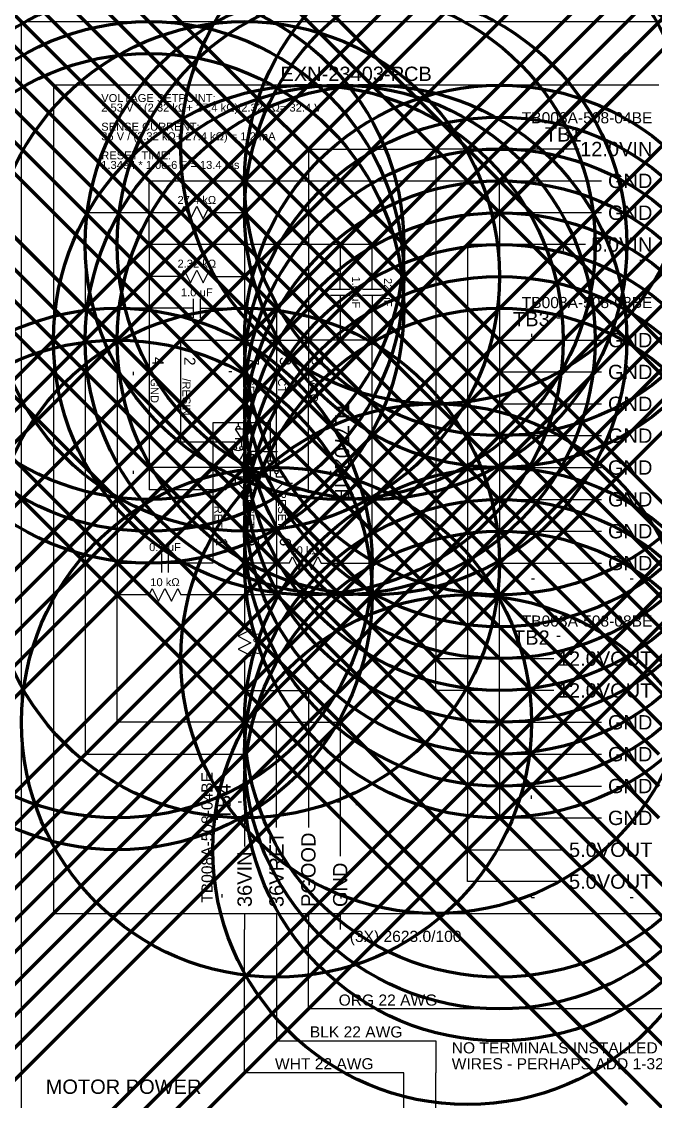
# Model space of a CAD drawing. Header units: inches. Extents: x 0 to 124, y 0 to 70.
# Drawn here: x 0 to 19.89, y 36.1 to 70 of the extents above; entities that cross this region are included whole.
import ezdxf
from ezdxf.enums import TextEntityAlignment as Align

# ---------------------------------------------------------------- set-up
doc = ezdxf.new("R2010")
doc.units = ezdxf.units.IN
doc.header["$MEASUREMENT"] = 0
doc.header["$PDMODE"] = 35
doc.header["$PDSIZE"] = 16
doc.linetypes.add('ACAD_ISO07W100', pattern=[3, 0, -3])
doc.layers.get('0').update_dxf_attribs({"lineweight": 25, "true_color": 0xffffff})
for name, color, linetype, lineweight, true_color in [('0connections', 32, 'Continuous', 25, 0xc05d00), ('0refdes', 3, 'Continuous', 25, 0x00ff00), ('temp', 254, 'Continuous', 25, 0xe6e6e6)]:
    doc.layers.add(name, color=color, linetype=linetype, lineweight=lineweight, true_color=true_color)
doc.styles.add('textstyle272', font='')
doc.styles.add('textstyle273', font='')
doc.styles.add('textstyle274', font='')
doc.styles.add('textstyle275', font='')
doc.styles.add('textstyle276', font='')
doc.styles.add('textstyle277', font='')
doc.styles.add('textstyle278', font='')
doc.styles.add('textstyle279', font='')
doc.styles.add('textstyle280', font='')
doc.styles.add('textstyle281', font='')
doc.styles.add('textstyle282', font='')
doc.styles.add('textstyle283', font='')
doc.styles.add('textstyle284', font='')
doc.styles.add('textstyle285', font='')
doc.styles.add('textstyle286', font='')
doc.styles.add('textstyle287', font='')
doc.styles.add('textstyle288', font='')
doc.styles.add('textstyle289', font='')
doc.styles.add('textstyle466', font='')
doc.styles.add('textstyle467', font='')
doc.styles.add('textstyle468', font='')
doc.styles.add('textstyle469', font='')
doc.styles.add('textstyle470', font='')
doc.styles.add('textstyle471', font='')
doc.styles.add('textstyle480', font='')
doc.styles.add('textstyle481', font='')
doc.styles.add('textstyle502', font='')
doc.styles.add('textstyle535', font='')
doc.styles.add('textstyle536', font='')
doc.styles.add('textstyle543', font='')
doc.styles.add('textstyle56', font='')
doc.styles.add('textstyle57', font='')
doc.styles.add('textstyle58', font='')
doc.styles.add('textstyle59', font='')
doc.styles.add('textstyle60', font='')
doc.styles.add('textstyle61', font='')
doc.styles.add('textstyle62', font='')
doc.styles.add('textstyle63', font='')
doc.styles.add('textstyle64', font='')
doc.styles.add('textstyle643', font='')
doc.styles.add('textstyle644', font='')
doc.styles.add('textstyle645', font='')
doc.styles.add('textstyle646', font='')
doc.styles.add('textstyle647', font='')
doc.styles.add('textstyle648', font='')
doc.styles.add('textstyle649', font='')
doc.styles.add('textstyle65', font='')
doc.styles.add('textstyle650', font='')
doc.styles.add('textstyle66', font='')
doc.styles.add('textstyle67', font='')
doc.styles.add('textstyle68', font='')
doc.styles.add('textstyle69', font='')
doc.styles.add('textstyle70', font='')
doc.styles.add('textstyle71', font='')
doc.styles.add('textstyle72', font='')
doc.styles.add('textstyle73', font='')
doc.styles.add('textstyle74', font='')
doc.styles.add('textstyle75', font='')
doc.styles.add('textstyle76', font='')
doc.styles.add('textstyle77', font='')
doc.styles.add('textstyle78', font='')
doc.styles.add('textstyle79', font='')
doc.styles.add('textstyle80', font='')
doc.styles.add('textstyle81', font='')
doc.styles.add('textstyle82', font='')
doc.styles.add('textstyle90', font='')
doc.styles.add('textstyle91', font='')
doc.styles.add('textstyle92', font='')
doc.styles.add('textstyle93', font='')
doc.styles.add('textstyle94', font='')
doc.styles.add('textstyle95', font='')
doc.styles.add('textstyle96', font='')
doc.styles.get('textstyle272').set_extended_font_data('Arial')
doc.styles.get('textstyle273').set_extended_font_data('Arial')
doc.styles.get('textstyle274').set_extended_font_data('Arial')
doc.styles.get('textstyle275').set_extended_font_data('Arial')
doc.styles.get('textstyle276').set_extended_font_data('Arial')
doc.styles.get('textstyle277').set_extended_font_data('Arial')
doc.styles.get('textstyle278').set_extended_font_data('Arial')
doc.styles.get('textstyle279').set_extended_font_data('Arial')
doc.styles.get('textstyle280').set_extended_font_data('Arial')
doc.styles.get('textstyle281').set_extended_font_data('Arial')
doc.styles.get('textstyle282').set_extended_font_data('Arial')
doc.styles.get('textstyle283').set_extended_font_data('Arial')
doc.styles.get('textstyle284').set_extended_font_data('Arial')
doc.styles.get('textstyle285').set_extended_font_data('Arial')
doc.styles.get('textstyle286').set_extended_font_data('Arial')
doc.styles.get('textstyle287').set_extended_font_data('Arial')
doc.styles.get('textstyle288').set_extended_font_data('Arial')
doc.styles.get('textstyle289').set_extended_font_data('Arial')
doc.styles.get('textstyle466').set_extended_font_data('Arial')
doc.styles.get('textstyle467').set_extended_font_data('Arial')
doc.styles.get('textstyle468').set_extended_font_data('Arial')
doc.styles.get('textstyle469').set_extended_font_data('Arial')
doc.styles.get('textstyle470').set_extended_font_data('Arial')
doc.styles.get('textstyle471').set_extended_font_data('Arial')
doc.styles.get('textstyle480').set_extended_font_data('Arial')
doc.styles.get('textstyle481').set_extended_font_data('Arial')
doc.styles.get('textstyle502').set_extended_font_data('Arial')
doc.styles.get('textstyle535').set_extended_font_data('Arial')
doc.styles.get('textstyle536').set_extended_font_data('Arial')
doc.styles.get('textstyle543').set_extended_font_data('Arial')
doc.styles.get('textstyle56').set_extended_font_data('Arial')
doc.styles.get('textstyle57').set_extended_font_data('Arial')
doc.styles.get('textstyle58').set_extended_font_data('Arial')
doc.styles.get('textstyle59').set_extended_font_data('Arial')
doc.styles.get('textstyle60').set_extended_font_data('Arial')
doc.styles.get('textstyle61').set_extended_font_data('Arial')
doc.styles.get('textstyle62').set_extended_font_data('Arial')
doc.styles.get('textstyle63').set_extended_font_data('Arial')
doc.styles.get('textstyle64').set_extended_font_data('Arial')
doc.styles.get('textstyle643').set_extended_font_data('Arial')
doc.styles.get('textstyle644').set_extended_font_data('Arial')
doc.styles.get('textstyle645').set_extended_font_data('Arial')
doc.styles.get('textstyle646').set_extended_font_data('Arial')
doc.styles.get('textstyle647').set_extended_font_data('Arial')
doc.styles.get('textstyle648').set_extended_font_data('Arial')
doc.styles.get('textstyle649').set_extended_font_data('Arial')
doc.styles.get('textstyle65').set_extended_font_data('Arial')
doc.styles.get('textstyle650').set_extended_font_data('Arial')
doc.styles.get('textstyle66').set_extended_font_data('Arial')
doc.styles.get('textstyle67').set_extended_font_data('Arial')
doc.styles.get('textstyle68').set_extended_font_data('Arial')
doc.styles.get('textstyle69').set_extended_font_data('Arial')
doc.styles.get('textstyle70').set_extended_font_data('Arial')
doc.styles.get('textstyle71').set_extended_font_data('Arial')
doc.styles.get('textstyle72').set_extended_font_data('Arial')
doc.styles.get('textstyle73').set_extended_font_data('Arial')
doc.styles.get('textstyle74').set_extended_font_data('Arial')
doc.styles.get('textstyle75').set_extended_font_data('Arial')
doc.styles.get('textstyle76').set_extended_font_data('Arial')
doc.styles.get('textstyle77').set_extended_font_data('Arial')
doc.styles.get('textstyle78').set_extended_font_data('Arial')
doc.styles.get('textstyle79').set_extended_font_data('Arial')
doc.styles.get('textstyle80').set_extended_font_data('Arial')
doc.styles.get('textstyle81').set_extended_font_data('Arial')
doc.styles.get('textstyle82').set_extended_font_data('Arial')
doc.styles.get('textstyle90').set_extended_font_data('Arial')
doc.styles.get('textstyle91').set_extended_font_data('Arial')
doc.styles.get('textstyle92').set_extended_font_data('Arial')
doc.styles.get('textstyle93').set_extended_font_data('Arial')
doc.styles.get('textstyle94').set_extended_font_data('Arial')
doc.styles.get('textstyle95').set_extended_font_data('Arial')
doc.styles.get('textstyle96').set_extended_font_data('Arial')

msp = doc.modelspace()

# ---------------------------------------------------------------- linework, layer by layer
for p, q in [((1, 68), (1, 42)), ((20, 68), (1, 68)), ((5, 64), (5.1, 64.2)), ((5.1, 64.2), (5.3, 63.8)), ((5.3, 63.8), (5.5, 64.2)), ((5.5, 64.2), (5.7, 63.8)), ((5.7, 63.8), (5.9, 64.2)), ((5.9, 64.2), (6, 64)), ((5, 62), (5.1, 62.2)), ((5.1, 62.2), (5.3, 61.8)), ((5.3, 61.8), (5.5, 62.2)), ((5.5, 62.2), (5.7, 61.8)), ((5.7, 61.8), (5.9, 62.2)), ((5.9, 62.2), (6, 62)), ((10, 61.6), (10, 62)), ((11, 61.6), (11, 62)), ((9.7, 61.6), (10.3, 61.6)), ((10.3, 61.4), (9.7, 61.4)), ((10, 61.4), (10, 61)), ((10.7, 61.6), (11.3, 61.6)), ((11.3, 61.4), (10.7, 61.4)), ((11, 61.4), (11, 61)), ((5.4, 60.7), (5.4, 61.3)), ((5.6, 61.3), (5.6, 60.7)), ((5.4, 61), (5, 61)), ((5.6, 61), (6, 61)), ((4, 59), (4, 55.3)), ((5, 56.8), (5, 59)), ((7, 59), (7, 58)), ((8, 59), (8, 58)), ((9, 59), (9, 58)), ((7, 58), (7, 57.2)), ((8, 56.5), (8, 58)), ((9, 55.3), (9, 58)), ((7.8, 57.4), (6, 57.4)), ((6, 57.4), (6, 54)), ((6.8, 57.4), (6.8, 57.3)), ((7.8, 57.4), (7.8, 56.2)), ((7.1, 57.2), (6.7, 57.2)), ((6.7, 57.2), (6.9, 56.9)), ((6.9, 56.9), (7.1, 57.2)), ((6.7, 56.8), (5, 56.8)), ((7.1, 56.9), (6.7, 56.9)), ((6.7, 56.66), (6.7, 56.8)), ((6.9, 56.9), (6.9, 56.66)), ((7.3, 56.4), (7.1, 56.4)), ((7.2, 56.25), (7.1, 56.4)), ((7.6, 56.5), (7.2, 56.5)), ((7.2, 56.5), (7.2, 56.4)), ((7.3, 56.4), (7.2, 56.25)), ((7.6, 56.5), (8, 56.5)), ((8, 56.3), (8, 56.5)), ((7.2, 56), (4, 56)), ((6.8, 56.15), (6.8, 56.2)), ((7.1, 56.15), (6.8, 56.15)), ((7.3, 56.25), (7.1, 56.25)), ((7.2, 56.25), (7.1, 56.15)), ((7.2, 56.25), (7.2, 56)), ((8.1, 56.2), (7.7, 56.2)), ((7.7, 56.2), (7.9, 55.9)), ((7.9, 55.9), (8.1, 56.2)), ((7.8, 55.7), (6.7, 55.7)), ((6.7, 55.7), (6.7, 55.5)), ((8.1, 55.9), (7.7, 55.9)), ((7.8, 55.9), (7.8, 55.7)), ((8, 55.7), (8, 55.8)), ((8.3, 55.7), (8, 55.7)), ((8.3, 55.5), (8.3, 55.7)), ((6.4, 55.3), (4, 55.3)), ((6.6, 55.5), (6.4, 55.3)), ((6.9, 55.5), (6.5, 55.5)), ((6.51, 55.46), (6.5, 55.4)), ((6.5, 55.4), (6.56, 55.41)), ((6.56, 55.41), (6.51, 55.46)), ((7, 55.3), (6.8, 55.5)), ((7, 55), (7, 55.3)), ((8, 55.3), (8.2, 55.5)), ((8, 55), (8, 55.3)), ((8.5, 55.5), (8.1, 55.5)), ((8.4, 55.5), (8.6, 55.3)), ((8.51, 55.34), (8.5, 55.4)), ((8.5, 55.4), (8.56, 55.39)), ((8.56, 55.39), (8.51, 55.34)), ((8.6, 55.3), (9, 55.3)), ((7, 55), (7, 54)), ((8, 54), (8, 55)), ((4.4, 52.7), (4.4, 53.3)), ((4.6, 53.3), (4.6, 52.7)), ((4.4, 53), (4, 53)), ((4.6, 53), (5, 53)), ((8.4, 53), (8.5, 53.2)), ((8.5, 53.2), (8.7, 52.8)), ((8.7, 52.8), (8.9, 53.2)), ((8.9, 53.2), (9.1, 52.8)), ((9.1, 52.8), (9.3, 53.2)), ((9.3, 53.2), (9.4, 53)), ((4, 52), (4.1, 52.2)), ((4.1, 52.2), (4.3, 51.8)), ((4.3, 51.8), (4.5, 52.2)), ((4.5, 52.2), (4.7, 51.8)), ((4.7, 51.8), (4.9, 52.2)), ((4.9, 52.2), (5, 52)), ((7.2, 50.9), (6.8, 50.7)), ((7, 51), (7.2, 50.9)), ((6.8, 50.7), (7.2, 50.5)), ((7.2, 50.5), (6.8, 50.3)), ((6.8, 50.3), (7.2, 50.1)), ((7.2, 50.1), (7, 50)), ((1, 42), (20, 42)), ((7, 42), (7, 41.5)), ((8, 42), (8, 41.5)), ((9, 42), (9, 41.5)), ((10, 42), (10, 41.5))]:
    msp.add_line(p, q)
at = {"linetype": 'ACAD_ISO07W100'}
for p, q in [((17.8, 66.5), (19.5, 66.5)), ((17, 66), (17, 62.5)), ((19.5, 62.5), (17, 62.5)), ((16.8, 60.7), (19.5, 60.7)), ((16, 60.2), (16, 52.5)), ((3.5, 59), (3.5, 54)), ((9.7, 59), (3.5, 59)), ((9.7, 59), (9.7, 54)), ((3.5, 54), (9.7, 54)), ((16, 52.5), (19.5, 52.5)), ((16.8, 50.7), (19.5, 50.7)), ((16, 42.5), (16, 50.2)), ((6.8, 45.5), (10.5, 45.5)), ((10.5, 45.5), (10.5, 42.5)), ((6.3, 42.5), (6.3, 44.9)), ((16, 42.5), (19.5, 42.5))]:
    msp.add_line(p, q, dxfattribs=at)
for centre, radius in [((6.8, 57.25), 0.05), ((6.8, 57.4), 0.015), ((6.7, 56.61), 0.05), ((6.9, 56.61), 0.05), ((8, 56.25), 0.05), ((8, 56.5), 0.015), ((4, 56), 0.015), ((8, 55.85), 0.05)]:
    msp.add_circle(centre, radius)
for centre, radius, start, end in [((7.2, 56.65), 0.602, 184.7636, 228.3665), ((6.8, 56.9), 0.361, 236.3099, 303.6901), ((6.4, 56.65), 0.602, 311.6335, 355.2364)]:
    msp.add_arc(centre, radius, start, end)
at = {"layer": '0connections'}
for p, q in [((9, 66), (13, 66)), ((9, 66), (9, 60)), ((17.5, 66), (13, 66)), ((13, 66), (13, 50)), ((4, 65), (15, 65)), ((4, 63), (4, 65)), ((15, 64), (15, 65)), ((15, 65), (18.2, 65)), ((5, 64), (2, 64)), ((2, 64), (2, 47)), ((7, 64), (6, 64)), ((7, 64), (7, 59)), ((18.2, 64), (15, 64)), ((15, 64), (15, 60)), ((4, 63), (4, 59)), ((11, 63), (4, 63)), ((10, 63), (10, 62)), ((11, 62), (11, 63)), ((17.7, 63), (14, 63)), ((14, 63), (14, 44)), ((5, 62), (4, 62)), ((6, 62), (7, 62)), ((4, 61), (3, 61)), ((3, 61), (3, 52)), ((5, 61), (4, 61)), ((6, 61), (8, 61)), ((8, 61), (8, 59)), ((10, 61), (10, 60)), ((11, 60), (11, 61)), ((5, 59), (5, 60)), ((5, 60), (9, 60)), ((9, 60), (9, 59)), ((11, 60), (9, 60)), ((11, 53), (11, 60)), ((15, 60), (15, 59)), ((15, 60), (18.2, 60)), ((15, 59), (18.2, 59)), ((15, 59), (15, 58)), ((15, 58), (18.2, 58)), ((15, 58), (15, 57)), ((15, 57), (18.2, 57)), ((15, 57), (15, 56)), ((15, 56), (18.2, 56)), ((15, 56), (15, 55)), ((15, 55), (18.2, 55)), ((15, 55), (15, 54)), ((6, 54), (6, 53)), ((7, 54), (7, 53)), ((8, 54), (8, 53)), ((15, 54), (18.2, 54)), ((15, 54), (15, 53)), ((3, 53), (4, 53)), ((6, 53), (5, 53)), ((8.4, 53), (7, 53)), ((7, 53), (7, 51)), ((8, 53), (8, 52)), ((9.4, 53), (11, 53)), ((15, 53), (18.2, 53)), ((15, 48), (15, 53)), ((4, 52), (3, 52)), ((3, 48), (3, 52)), ((8, 52), (5, 52)), ((7, 50), (7, 49)), ((13, 50), (16.7, 50)), ((13, 49), (13, 50)), ((7, 49), (9, 49)), ((9, 49), (9, 44.7)), ((16.7, 49), (13, 49)), ((8, 48), (3, 48)), ((8, 44.7), (8, 48)), ((8, 48), (10, 48)), ((10, 48), (10, 43.8)), ((15, 48), (15, 47)), ((15, 48), (18.2, 48)), ((2, 47), (7, 47)), ((7, 47), (7, 44.1)), ((15, 47), (18.2, 47)), ((15, 47), (15, 46)), ((15, 46), (18.2, 46)), ((15, 46), (15, 45)), ((15, 45), (18.2, 45)), ((14, 44), (17, 44)), ((14, 43), (14, 44)), ((17, 43), (14, 43)), ((7, 37), (7, 41.5)), ((8, 41.5), (8, 38)), ((9, 39), (9, 41.5)), ((34, 39), (9, 39)), ((8, 38), (13, 38)), ((13, 38), (13, 37)), ((12, 37), (7, 37)), ((12, 35.5), (12, 37)), ((13, 32.5), (13, 37))]:
    msp.add_line(p, q, dxfattribs=at)
at = {"layer": '0connections', "linetype": 'Continuous', "lineweight": 140, "ltscale": 20}
for p in [(13, 66), (15, 65), (15, 64), (4, 63), (10, 63), (11, 63), (4, 62), (7, 62), (4, 61), (9, 60), (10, 60), (11, 60), (15, 60), (15, 59), (15, 58), (15, 57), (15, 56), (15, 55), (15, 54), (3, 53), (7, 53), (15, 53), (3, 52), (13, 50), (8, 48), (15, 48), (15, 47), (15, 46), (14, 44)]:
    msp.add_point(p, dxfattribs=at)
at = {"layer": 'temp'}
for p, q in [((0, 0), (0, 70)), ((0, 70), (54.091, 70))]:
    msp.add_line(p, q, dxfattribs=at)

# ---------------------------------------------------------------- texts
for s, height, style, p in [('EXN-23403-PCB', 0.45, 'textstyle82', (10.5, 68)), ('TB1', 0.45, 'textstyle75', (17, 66.1)), ('27.4 kΩ', 0.25, 'textstyle273', (5.5, 64.2)), ('2.32 kΩ', 0.25, 'textstyle274', (5.5, 62.2)), ('1.0 μF', 0.25, 'textstyle279', (5.5, 61.3)), ('TB3', 0.45, 'textstyle81', (16, 60.3)), ('0.1 μF', 0.25, 'textstyle278', (4.5, 53.3)), ('10 kΩ', 0.25, 'textstyle275', (8.9, 53.2)), ('10 kΩ', 0.25, 'textstyle276', (4.5, 52.2)), ('TB2', 0.45, 'textstyle80', (16, 50.3))]:
    msp.add_text(s, height=height, dxfattribs=dict(style=style)).set_placement(p, align=Align.BOTTOM_CENTER)
for s, style, p in [(' TB008A-508-04BE', 'textstyle77', (19.8, 66.7)), (' TB008A-508-08BE', 'textstyle79', (19.8, 60.9)), (' TB008A-508-08BE', 'textstyle78', (19.8, 50.9))]:
    msp.add_text(s, height=0.35, dxfattribs=dict(style=style)).set_placement(p, align=Align.BOTTOM_RIGHT)
for s, style, p in [('12.0VIN', 'textstyle57', (19.8, 66)), ('GND', 'textstyle58', (19.8, 65)), ('GND', 'textstyle59', (19.8, 64)), ('5.0VIN', 'textstyle56', (19.8, 63)), ('GND', 'textstyle63', (19.8, 60)), ('GND', 'textstyle68', (19.8, 59)), ('GND', 'textstyle69', (19.8, 58)), ('GND', 'textstyle70', (19.8, 57)), ('GND', 'textstyle71', (19.8, 56)), ('GND', 'textstyle72', (19.8, 55)), ('GND', 'textstyle73', (19.8, 54)), ('GND', 'textstyle74', (19.8, 53)), ('12.0VOUT', 'textstyle61', (19.8, 50)), ('12.0VOUT', 'textstyle65', (19.8, 49)), ('GND', 'textstyle66', (19.8, 48)), ('GND', 'textstyle62', (19.8, 47)), ('GND', 'textstyle76', (19.8, 46)), ('GND', 'textstyle67', (19.8, 45)), ('5.0VOUT', 'textstyle60', (19.8, 44)), ('5.0VOUT', 'textstyle64', (19.8, 43))]:
    msp.add_text(s, height=0.45, dxfattribs=dict(style=style)).set_placement(p, align=Align.MIDDLE_RIGHT)
for s, height, rotation, style, p in [('1.0 μF', 0.25, 270, 'textstyle281', (10.3, 61.5)), ('22 μF', 0.25, 270, 'textstyle280', (11.3, 61.5)), ('TL7702AIP', 0.45, 270, 'textstyle272', (9.7, 56.5)), ('10 Ω', 0.25, 270, 'textstyle277', (7.2, 50.5)), ('TB4', 0.45, 90, 'textstyle95', (6.7, 45.5))]:
    msp.add_text(s, height=height, rotation=rotation, dxfattribs=dict(style=style)).set_placement(p, align=Align.BOTTOM_CENTER)
for s, style, p in [('4', 'textstyle289', (4, 59.2)), ('2', 'textstyle288', (5, 59.2)), ('7', 'textstyle287', (7, 59.2)), ('3', 'textstyle286', (8, 59.2)), ('8', 'textstyle285', (9, 59.2))]:
    msp.add_text(s, height=0.35, rotation=270, dxfattribs=dict(style=style)).set_placement(p, align=Align.BOTTOM_RIGHT)
for s, style, p in [('GND', 'textstyle648', (4.3, 58.8)), ('/RESIN', 'textstyle647', (5.3, 58.8)), ('SENSE', 'textstyle646', (7.3, 58.8)), ('CT', 'textstyle645', (8.3, 58.8)), ('VCC', 'textstyle644', (9.3, 58.8))]:
    msp.add_text(s, height=0.25, rotation=270, dxfattribs=dict(style=style)).set_placement(p, align=Align.TOP_LEFT)
for s, style, p in [('/RESET', 'textstyle650', (7.3, 54.1)), ('RESET', 'textstyle649', (8.3, 54.1)), ('REF', 'textstyle643', (6.3, 54.1))]:
    msp.add_text(s, height=0.25, rotation=270, dxfattribs=dict(style=style)).set_placement(p, align=Align.TOP_RIGHT)
for s, rotation, style, p in [('1', 270, 'textstyle284', (6, 53.8)), ('5', 270, 'textstyle283', (7, 53.8)), ('6', 270, 'textstyle282', (8, 53.8)), (' TB008A-508-04BE', 90, 'textstyle96', (6.1, 42.2))]:
    msp.add_text(s, height=0.35, rotation=rotation, dxfattribs=dict(style=style)).set_placement(p, align=Align.BOTTOM_LEFT)
for s, style, p in [('36VRET', 'textstyle93', (8, 42.2)), ('PGOOD', 'textstyle94', (9, 42.2)), ('36VIN', 'textstyle92', (7, 42.2)), ('GND', 'textstyle91', (10, 42.2))]:
    msp.add_text(s, height=0.45, rotation=90, dxfattribs=dict(style=style)).set_placement(p, align=Align.MIDDLE_LEFT)
at = {"layer": '0connections'}
for s, height, style, p in [('VOLTAGE SETPOINT:', 0.25, 'textstyle469', (2.5, 67.4)), ('2.53 V * (2.32 kΩ+ 27.4 kΩ)/2.32 kΩ= 32.4 V', 0.25, 'textstyle468', (2.5, 67.1)), ('SENSE CURRENT:', 0.25, 'textstyle470', (2.5, 66.5)), ('36 V / (2.32 kΩ+ 27.4 kΩ) = 1.2 mA', 0.25, 'textstyle471', (2.5, 66.2)), ('RESET TIME:', 0.25, 'textstyle467', (2.5, 65.6)), ('1.34e4 * 1.0e-6 F = 13.4 ms', 0.25, 'textstyle466', (2.5, 65.3)), ('(3X) 2623.0/100', 0.35, 'textstyle543', (10.3, 41)), ('NO TERMINALS INSTALLED ON 22 AWG SENSE', 0.35, 'textstyle480', (13.5, 37.5)), ('WIRES - PERHAPS ADD 1-320551-3 OR SIMILAR', 0.35, 'textstyle481', (13.5, 37))]:
    msp.add_text(s, height=height, dxfattribs=dict(at, style=style)).set_placement(p, align=Align.BOTTOM_LEFT)
for s, style, p in [('ORG 22 AWG', 'textstyle502', (11.5, 39)), ('BLK 22 AWG', 'textstyle535', (10.5, 38)), ('WHT 22 AWG', 'textstyle536', (9.5, 37))]:
    msp.add_text(s, height=0.35, dxfattribs=dict(at, style=style)).set_placement(p, align=Align.BOTTOM_CENTER)
at = {"layer": '0refdes', "style": 'textstyle90'}
msp.add_text('MOTOR POWER', height=0.45, dxfattribs=at).set_placement((3.2, 36.2), align=Align.BOTTOM_CENTER)

doc.saveas('drawing.dxf')
